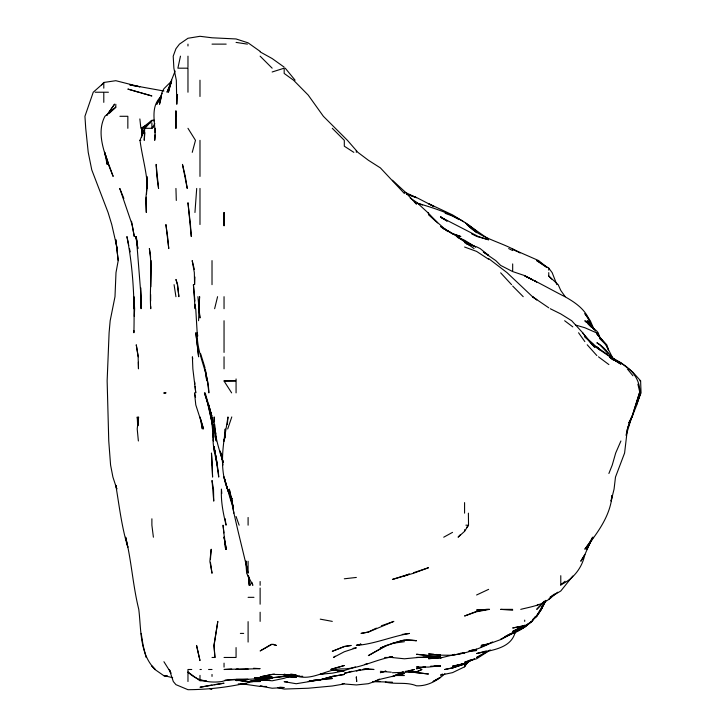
<?xml version="1.0" encoding="UTF-8"?>
<svg xmlns="http://www.w3.org/2000/svg" width="726" height="726" viewBox="0 0 726 726"><rect width="100%" height="100%" fill="white"/><g stroke="black" fill="none" stroke-linecap="round" stroke-linejoin="round"><path stroke-width="1.09" d="M198.57 320.729L199.614 296.68L198.688 308.704L199.986 317.979L197.917 296.68M133.938 330.566L133.893 332.753C134.7 300.573 133.194 268.175 126.932 236.549L128.756 245.524M147.015 182.979L146.534 193.906M150.636 294.493L150.645 301.054M150.826 286.843L151.135 260.598M134.129 304.33L133.992 308.704L133.874 296.68L134.619 308.704L134.301 316.355M142.251 134.873L142.468 128.311L141.715 137.06M175.937 110.942L175.937 128.311L175.937 110.942L175.601 116.287M194.949 212.491L196.71 188.442M194.931 276.996L194.577 284.656L194.332 272.622L192.181 260.598L194.332 269.346M213.825 432.251L213.399 440.991L213.371 428.966L212.282 416.942L213.054 422.405M154.983 134.873L154.711 140.336C156.87 125.816 148.721 108.746 160.682 96.857M155.092 132.686L155.319 128.311M138.04 425.69L138.575 416.942L137.214 428.966L138.376 440.991M146.316 197.191L146.316 212.491L145.581 200.467L146.87 188.442L146.861 176.418L147.46 188.442C146.933 172.171 142.078 156.471 140.018 140.336L144.665 128.311L151.888 120.452L154.075 120.117M210.458 559.065L211.193 549.228L209.887 561.252L212.019 573.286L210.449 562.351M177.543 94.416L176.781 104.254L176.327 80.205L173.886 68.18L173.205 56.156L175.937 48.733L179.467 44.123L187.97 38.269L199.986 36.3L212.019 37.788L236.068 38.959L248.101 42.843L260.126 51.383M144.882 132.686L144.229 140.336L144.701 128.311L151.888 120.452M227.32 424.592L228 416.942L224.044 440.991L225.223 428.966L225.369 434.438M213.753 431.153C210.712 446.653 218.163 461.618 218.717 477.073L215.549 455.202M612.063 495.658C610.194 516.422 597.135 533.383 584.838 549.228L593.224 537.204L586.862 549.228L591.064 540.208M611.891 495.658L611.111 501.122L614.069 489.097L615.485 477.073L624.596 453.024L627.418 428.966L626.248 434.438M118.211 260.598L115.806 239.761L118.211 260.598L115.997 272.622L114.989 296.68L110.171 320.729L109.1 332.753L107.139 380.86L108.755 440.991L110.579 465.048L112.911 477.073L116.841 489.097L115.806 485.277C119.291 506.049 121.678 526.994 127.84 547.259L125.652 537.204C131.533 561.007 132.858 585.573 138.775 609.359C141.289 629.751 139.446 654.235 155.237 669.49L151.888 666.06L154.928 669.49L163.922 675.761L167.198 676.051M180.475 56.156L177.879 68.18L187.353 68.18M626.111 435.527L631.702 416.942L627.609 427.968L636.793 404.917L640.55 392.884L636.33 404.917L641.058 392.884L640.613 380.86L632.945 372.266L628.698 368.835M224.044 440.991L225.359 435.527M214.633 308.704L217.582 296.68M225.359 435.246L223.889 440.991C221.648 458.741 221.158 477.844 229.815 494.107L227.456 489.097L224.044 477.073L230.941 501.122L233.345 507.138M161.481 96.603L159.502 104.254L162.043 92.229L163.922 88.726L171.708 80.976M632.945 414.455L628.825 422.949L631.974 416.942L635.332 405.943M143.194 133.775L144.665 128.311M192.245 152.36L195.485 140.336L187.97 128.311M486.438 650.913L476.592 653.545C490.849 650.251 511.875 648.853 515.378 631.23M631.947 416.942L639.47 392.884L635.677 404.917M532.857 619.496L536.723 616.347L541.369 609.359L542.313 606.355L541.378 609.359L536.723 616.347L535.035 617.781M227.701 428.966L231.785 416.942M175.129 71.048L171.508 80.205L168.405 92.229L171.672 80.205L166.998 92.229L171.118 83.209M608.887 473.488L612.254 465.048L615.693 453.024L620.912 440.991M592.461 537.204L584.838 554.718L580.8 561.252L584.838 554.564C582.107 567.968 573.25 579.085 560.781 584.793L565.073 581.272M514.788 633.417L515.651 631.411M162.134 93.237L156.789 104.254L159.538 99.634M541.369 609.359L545.852 600.338M514.489 631.566L513.482 633.417L515.487 630.84M545.253 601.037L536.723 615.757L533.02 619.278M545.607 601.037C538.883 615.521 528.047 627.636 512.828 633.417L500.659 639.406L511.603 633.417L500.659 639.588L480.648 646.957M535.044 616.864L532.231 621.383L524.707 625.803L512.674 627.981L524.707 625.494L512.674 631.448L524.707 625.186M151.888 122.939L151.888 128.311L154.847 123.683M460.257 534.781L458.088 537.204L464.576 531.332L468.524 525.179L468.397 513.155M442.443 674.018L440.519 675.144L452.543 672.639L464.576 666.822L467.589 662.148M464.576 666.822L465.783 664.272M572.805 576.045L560.781 591.009L550.027 597.335L554.501 593.995M466.546 527.566L468.524 525.179M514.126 631.693L512.674 633.417L524.707 626.974L531.722 621.383L524.707 626.91L512.674 633.417L514.389 632.065M101.649 84.906L103.791 82.465L115.806 80.695L139.855 86.802L130.027 84.978M149.674 123.447L151.888 121.015M544.055 601.346L536.723 609.359L545.553 600.538M464.576 665.978L469.096 661.332M109.345 113.265L115.806 107.212L115.806 104.254M557.604 592.235L548.756 599.467L551.179 597.335C542.948 605.185 531.314 606.673 520.742 609.359M103.791 82.891L93.237 92.229L84.942 116.287L85.722 128.311L88.227 152.36L91.757 169.839L108.074 212.491L111.75 224.525L117.249 248.573M115.806 107.212L104.916 116.287C96.839 131.796 103.237 149.075 108.428 164.385L104.644 152.36L107.149 164.385L106.695 160.019M444.893 673.764C437.007 680.879 427.433 686.279 416.47 685.807C406.388 681.623 395.634 684.672 385.352 682.077M141.924 134.873L141.742 128.311L151.888 120.316L154.075 120.834M151.888 128.311L153.603 126.977M490.277 649.915L476.592 657.466L488.625 651.059L476.592 658.781L464.576 662.284L471.582 659.471M335.24 656.159L333.434 657.466L344.305 651.757L356.339 647.819L353.054 648.309M536.723 605.665L538.574 604.386M512.674 632.954L507.792 635.223M147.296 124.772L140.871 128.311L139.855 118.937M443.722 537.204L452.543 532.358M472.898 659.489L464.576 664.054L452.543 667.884L444.757 669.49L452.543 667.884L464.576 664.045L452.543 666.123L462.389 663.972M385.279 645.958L368.354 655.614L385.887 645.904M379.417 679.082L374.543 681.523L380.388 679.218L404.436 673.51L398.973 674.409M271.379 644.289L260.126 650.95L272.15 644.243L276.379 645.441L273.212 644.289M376.377 628.117L368.354 632.037L361.003 633.417L368.354 632.092L393.864 621.383L381.395 625.776M513.681 632.282L524.707 626.974L504.561 636.729M476.592 594.993L488.625 589.349M468.579 661.45L474.586 658.645M402.431 672.085L392.412 676.605L403.438 671.768M405.535 639.942L416.47 640.777C403.747 637.827 392.031 643.853 380.388 647.991L385.887 645.804M489.623 643.281L492.636 641.947M287.178 675.361C274.464 678.801 260.67 677.376 248.101 681.986L248.101 681.523L236.068 679.944L247.321 681.523M355.404 666.931L344.305 670.543L332.29 670.443M475.594 611.728L464.576 615.993L476.592 611.728L489.533 609.359L488.625 609.223M386.259 645.441L404.436 639.851M404.436 575.927L409.428 574.039L392.412 579.448L413.457 573.286L428.494 567.723L413.439 572.76M292.197 675.425L284.175 678.311L272.15 680.807L260.126 679.663L269.963 680.18M374.661 681.523L368.354 683.701L356.339 684.945L344.305 683.965L332.29 685.997L308.223 688.239L284.175 689.056L277.622 687.667M488.625 643.726L481.166 645.441L488.625 644.035C477.254 649.607 465.166 653.554 452.543 655.006L454.549 654.353M272.15 71.992L284.175 68.18L284.175 73.444L293.54 80.205L308.223 95.097L323.369 116.287L347.445 140.336L357.891 152.36L368.354 160.237L380.388 167.897L404.436 193.561M440.519 657.947L442.07 657.466L428.494 658.682L440.519 657.947L451.527 655.279M385.751 671.078L380.388 672.666L385.851 671.223M462.571 663.891L452.543 666.749L463.478 663.791M452.543 655.006L454.549 654.444M308.223 681.523L320.257 679.79L332.29 676.423L344.305 674.445L332.29 676.423L320.257 679.79L296.208 683.729L284.175 681.687L287.451 681.814M360.713 644.234L356.339 645.441C374.625 644.016 391.532 636.475 409.491 633.417L402.249 634.433M351.965 671.296L344.305 673.292L360.713 669.78L356.339 670.833L368.354 669.009L374.017 669.49L363.862 669.272M288.549 675.498L284.175 676.559L272.15 677.657M288.549 675.443L284.175 676.487L291.834 675.543M309.321 681.033L320.257 679.781L332.29 676.913M468.942 651.077L476.592 649.271L471.129 650.333M405.435 671.577L414.383 669.49L404.436 672.303L392.412 672.748M425.209 666.804L416.47 668.764L425.209 666.876M365.078 664.281L367.265 663.836M212.019 684.99L199.986 687.25L224.044 683.211L214.206 684.663M324.631 673.447L320.257 674.254L332.29 673.156L344.305 670.788L342.118 671.005M476.592 611.346L487.591 609.359L476.592 610.049L488.262 609.359M309.321 680.961L311.508 680.561M254.79 680.571L249.454 681.523L260.126 680.217L269.963 680.28M256.922 680.189L259.091 679.899C235.932 686.288 211.983 689.546 187.97 689.7L175.937 684.654L173.305 681.523L169.285 669.49L170.311 671.341M260.126 678.474L255.752 679.364M256.841 680.198L259.028 679.863M240.451 679.972L236.068 680.571L240.451 680.48M392.412 643.309L404.436 641.711M238.264 669.073L224.044 669.49L231.694 669.027M344.305 578.794L356.339 577.442M274.337 674.046L260.126 676.877L272.15 674.381L296.208 674.926L290.736 674.064M337.753 671.459L339.94 671.232M320.257 679.781L332.29 678.529L325.729 678.783M253.565 680.961L260.126 680.289L253.565 680.825M418.258 657.466L404.436 658.791L392.412 657.565L392.412 656.767L389.072 657.03M468.942 651.213L476.592 650.514L472.218 650.732M271.061 677.757L260.126 678.737L272.15 678.193L265.589 678.347M460.202 653.264L464.576 652.892L452.543 655.269L440.519 655.161L428.494 653.972L433.957 654.335M368.354 668.982L362.891 669.408L368.354 669.009M256.841 677.757L254.663 677.912L272.15 676.786L261.215 677.458M418.657 666.867L416.47 667.022L428.494 667.076L440.519 665.742L436.144 665.896M342.118 683.647L344.305 683.502M428.494 655.578L416.47 654.271L428.494 655.533L440.519 654.77L436.144 654.48M423.031 657.084L440.519 656.767L416.47 657.466L426.979 657.466M225.133 680.099L248.101 679.373L236.068 679.364M254.663 678.066L260.126 677.821C247.512 681.052 234.38 677.34 221.92 681.523C209.687 683.193 197.018 681.115 187.97 672.058L199.986 680.761L206.556 680.843M313.696 680.008L316.972 679.899M302.76 676.278L296.208 676.487L284.175 674.3L295.11 675.979M287.451 675.244L284.175 675.334L295.11 676.069M251.632 681.469L260.126 681.315M251.976 681.514L260.126 681.478L251.632 681.505M392.412 682.168L372.937 681.605M212.019 44.123L226.185 44.123M95.17 92.229L108.41 92.229M119.926 116.287L127.84 116.287L127.84 128.311M141.742 128.311L151.289 128.311M139.855 140.336L140.826 140.336M224.044 380.86L235.678 380.86L224.044 381.041L231.639 392.884M639.842 380.86L640.613 380.86M465.901 525.179L467.589 525.179M248.101 573.286C241.958 545.97 233.972 517.357 229.316 489.097L232.157 501.122L233.808 513.155M248.101 597.335L253.964 597.335M512.674 609.359L500.659 609.359L512.674 610.257M240.37 633.417L243.682 633.417M212.019 657.466L214.941 657.466L214.07 645.441L217.818 621.383L213.925 645.441L214.941 657.466M224.044 657.466L236.068 657.466L236.068 647.583M384.626 657.466L392.784 657.466L392.412 656.767C376.004 659.471 361.194 668.011 344.305 668.927C327.58 667.875 313.097 681.514 296.208 675.924L299.484 675.97M430.681 666.169L440.519 666.159L433.957 666.105M191.773 669.49L187.97 669.49L187.97 681.523M199.986 669.49L201.356 669.49M208.562 669.49L212.019 669.49M251.505 681.523L260.126 681.523M372.565 681.523L380.388 681.523M238.264 683.91L245.914 683.91M395.688 675.516L404.436 675.552M266.687 686.487L260.126 686.442L240.451 683.602M405.535 671.822L416.47 671.904L421.96 669.49L416.47 671.877L409.909 671.232M240.451 680.217L236.068 680.144L248.101 681.523M245.914 669.018L248.101 669.073L236.068 669.336L260.126 668.655L253.565 668.265M390.225 657.402L392.412 657.466M262.313 686.17L260.126 686.088L272.15 688.239L284.175 687.549L279.8 687.177M203.271 680.407L199.986 680.217L199.986 675.371M242.638 683.502L245.914 683.747M380.388 671.332L391.314 672.194M405.535 671.432L428.494 674L405.535 671.341M167.198 675.951L163.922 675.616L172.661 677.676M397.875 674.862L402.249 675.325M130.027 84.897L163.922 91.031M236.068 42.407L247.394 44.123M209.832 688.611L212.019 689.001L209.832 688.665M320.257 619.151L332.29 621.383M139.855 92.538L127.84 89.071L151.888 95.959L140.862 92.828M417.568 203.226C438.341 209.397 460.402 216.357 476.592 231.449L474.84 230.187M466.754 244.136L476.592 246.831L480.131 248.573L488.625 255.389L483.298 251.976L495.776 260.598L500.659 265.417L512.674 271.569L524.707 275.626L532.721 279.864M477.154 236.549L488.625 239.807L478.416 236.549L440.519 217.029L446.998 221.067M575.818 325.112L584.838 327.725L596.309 332.753L605.956 344.786L612.145 356.811M464.576 247.021L476.592 251.405L488.625 259.273M417.477 203.28L422.478 204.968M445.12 213.281L452.543 216.049L459.023 219.633M611.891 359.379C626.974 363.708 640.241 376.295 639.942 392.884L637.891 384.145M511.957 248.573C496.657 240.987 479.251 237.112 466.945 224.525L476.592 232.701M456.554 236.549L464.576 240.27L475.666 247.012L457.743 237.511M404.436 191.973L416.47 197.717L406.442 193.978L416.47 197.481L434.048 206.547M508.681 248.573L512.674 250.552M550.226 308.704L560.781 313.931L571.689 320.729L582.669 332.753L592.244 344.786L620.912 364.153L609.813 357.373L620.912 363.127M464.576 242.584L470.584 245.579M471.582 233.817L476.592 236.349M532.721 279.955L524.707 275.907C538.374 282.305 551.461 289.901 564.901 296.68C575.028 302.37 585.365 309.312 589.521 320.729L584.838 313.578L590.302 320.729L593.723 328.751M534.726 280.962L536.723 281.978L534.726 280.917M260.126 51.891L272.15 58.543L284.175 67.137M515.687 250.779L512.674 249.2L538.665 260.598L547.077 267.477M512.674 248.927L520.079 252.984M434.048 206.701L428.494 203.607L452.543 214.905L463.651 221.784M444.221 228.763L452.543 233.545L460.847 236.549L452.543 233.872L444.221 228.862M609.813 357.355L619.06 362.818M410.254 198.116L416.47 202.191L428.494 213.226L437.615 222.909M556.869 284.656L552.15 272.622L548.756 268.112L536.723 260.598L546.905 267.576M446.998 220.958L440.519 216.811L444.076 219.379M353.843 152.36L344.305 146.198L344.305 140.336L332.29 128.311M548.756 307.797L532.476 296.68L507.002 272.622L488.625 258.574M465.33 222.9L487.763 238.555M470.466 227.038L473.089 228.926M617.463 361.775L610.566 356.811L620.912 362.71L626.847 367.474M474.051 248.573L457.235 236.549L440.519 226.403L443.958 229.18M619.178 362.619L596.863 347.164L584.838 336.81L593.46 344.786L584.838 335.957L582.669 332.753M598.451 356.811L608.887 364.579M564.637 320.729L572.805 326.881M600.919 350.476L596.863 346.955L600.792 350.476M392.412 180.22L404.436 191.31L416.47 204.097L414.337 201.919M548.756 272.622L548.756 276.007L558.167 284.656L560.781 290.464L565.209 296.68M594.712 347.473L584.838 335.957M447.733 231.603L428.494 214.451L435.854 221.421M427.705 212.491L428.494 213.244M599.894 338.806L605.956 344.786L608.406 349.832M260.126 56.156L272.15 68.18M586.445 322.335L584.838 320.729L596.863 331.156L598.179 332.753L600.248 338.77M588.042 323.941L591.245 327.145M512.674 286.026L523.219 296.68M608.134 353.58L599.767 344.786L596.863 342.745C603.451 346.402 608.252 352.609 612.78 358.526M548.756 276.007L551.706 279.147M596.863 334.196L606.764 344.786L608.533 349.832M500.659 272.831L511.558 284.656M587.207 344.786L596.863 355.577M627.255 368.835L632.945 375.787M285.245 68.18L295.101 80.205M595.465 331.038L587.116 320.729L591.527 326.745M610.965 356.811L612.263 358.526M578.558 332.753L584.838 341.601M611.882 356.811L613.134 358.662M163.922 661.722L171.164 673.193M600.221 338.307L596.863 332.753L598.224 335.766M593.823 329.06L589.058 320.729L593.305 328.751M230.741 496.112L232.12 499.116L227.456 489.097L232.148 501.122M123.865 198.461L119.754 188.442L132.068 224.525L134.292 236.549L131.524 221.239M233.554 507.138L230.233 496.747M108.791 164.385L113.147 176.418L108.346 164.385L104.571 152.36L108.437 163.386M236.068 516.495L239.126 525.179M205.022 367.837L200.621 353.689M251.877 582.297L252.857 585.31L246.668 573.286L245.742 561.252L248.101 572.478L248.101 561.252M214.506 421.316L214.206 416.942C213.707 432.651 218.344 447.779 223.354 462.48M213.008 426.752L205.195 392.884L211.683 415.653M220.277 453.024L223.1 462.035L219.969 450.837M208.298 404.917L211.711 415.934L204.433 392.884L208.344 404.917L212.999 427.886L212.772 424.592M224.044 477.073L227.519 489.097M216.049 433.976L214.669 428.966L216.221 440.991L215.459 433.34M211.729 415.844L208.752 404.917L211.366 416.942L213.29 437.714M146.126 657.466L143.122 645.441L141.198 633.417M195.575 397.258L194.504 392.884L195.793 404.917L203.552 428.966L199.986 416.942L202.345 428.966L201.792 424.592M129.437 248.573L130.217 251.849M199.496 658.509L199.986 660.587L196.564 645.441L199.242 657.466M222.501 458.487L221.212 453.024L222.982 465.048M137.532 244.199L135.762 236.549L137.858 248.573L136.297 236.549L141.053 296.68L141.053 308.704L140.844 287.932M205.222 369.933L207.273 379.771M248.301 575.391L250.116 585.31L248.474 575.473M215.631 455.202L217.364 465.048L214.134 446.463M138.294 356.811L136.252 344.786L138.131 356.811L138.475 368.835L138.376 362.274M192.744 358.998L192.39 356.811L192.862 368.835L195.757 392.884L195.122 386.332M174.068 284.656L175.937 296.707M137.568 419.129L137.241 416.942L137.668 425.69M225.105 518.618L226.067 525.179C223.227 513.355 220.758 501.348 221.448 489.097L221.793 493.471M197.771 336.038L197.281 332.753C196.374 353.616 208.553 372.048 208.852 392.884L207.5 380.86M150.654 257.322L149.365 248.573C152.705 268.511 149.356 288.685 150.745 308.704L150.718 306.517M204.995 368.835L206.747 380.86L205.494 369.933M213.362 424.592L213.825 427.877M246.241 561.252L246.55 563.44M201.238 420.218L201.519 422.405M153.395 537.204L151.888 525.179L151.888 518.8M214.896 450.837L215.159 453.024M223.917 532.957L223.045 525.179L225.605 549.228L224.897 541.578M215.014 450.837L215.25 453.024M215.241 431.153L214.733 424.592M194.695 381.958L194.904 384.145M224.488 537.204L224.688 539.391M212.183 418.031L212.382 420.218M214.088 446.463L214.542 453.024L214.27 446.463M195.748 308.704L197.173 332.753M213.571 433.34L213.771 436.616M175.937 188.442L176.3 200.467M194.931 301.054L193.406 284.656L195.112 308.704L195.004 304.33M560.781 575.691L560.781 585.31M548.756 268.112L548.756 270.126M524.707 620.122L524.707 621.383M512.674 263.919L512.674 270.753M464.576 502.601L464.576 513.155M464.576 529.717L464.576 531.332M356.339 150.6L356.339 152.36M260.126 581.517L260.126 585.31M260.126 588.033L260.126 604.204M260.126 612.236L260.126 621.383M248.101 517.475L248.101 525.179M248.101 621.637L248.101 642.074M236.068 378.954L236.068 392.884M224.044 296.68L224.044 308.704M224.044 320.729L224.044 352.409M224.044 356.811L224.044 368.835M224.044 663.137L224.044 667.13M212.019 260.598L212.019 284.656M212.019 674.463L212.019 676.405M199.986 80.205L199.986 96.494M199.986 140.336L199.986 176.418M199.986 188.442L199.986 224.525M187.97 44.123L187.97 45.974M187.97 56.156L187.97 67.3M187.97 68.18L187.97 92.229M103.791 82.465L103.791 88.173M103.791 93.128L103.791 102.366M224.044 212.491L224.044 225.713L224.044 212.491M114.517 104.254L106.767 115.361L114.517 104.254M440.519 677.322L433.068 681.523L440.519 677.331M332.29 668.873L330.775 669.49L344.305 665.515L332.29 668.873M344.305 646.458L332.29 651.295L344.305 646.585L351.175 645.441L344.305 646.458M462.571 664.072L452.543 667.866L462.571 664.081M360.804 644.234L356.484 645.441L360.804 644.234M165.873 392.884L163.922 393.02L165.873 392.884M532.512 296.68L536.723 299.811L532.512 296.68M356.666 681.523L356.339 676.986L356.666 681.523M296.208 677.24L287.451 676.732L296.208 677.24M612.599 358.526L611.21 356.811L612.562 358.526M177.58 284.656L175.937 279.446L177.425 284.656L178.877 296.68L177.58 284.656M185.311 176.418L182.471 164.385L187.235 188.442L185.311 176.418M226.349 549.228L224.007 537.204L226.349 549.228M246.404 563.394L246.032 561.252L246.404 563.44M213.508 489.097L212.019 480.467L213.743 501.122L213.508 489.097M190.43 224.525L187.97 202.717L191.301 236.549L190.43 224.525M158.567 188.442L156.852 176.418L156.135 164.385L158.567 188.442M167.579 236.549L165.909 224.525L168.759 248.573L167.579 236.549M197.309 344.786L195.793 332.753L198.615 356.811L197.309 344.786M249.236 585.31L248.31 575.473L249.236 585.31M212.192 465.048L211.475 453.024L212.582 477.073L212.192 465.048M213.598 437.714L213.453 433.34L213.625 437.714"/></g></svg>
